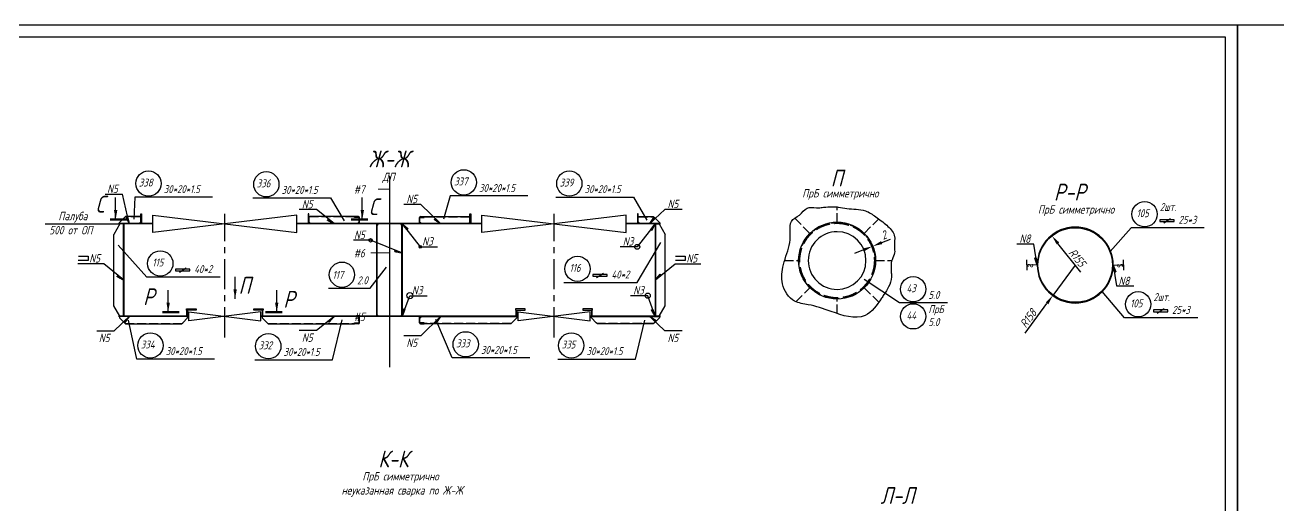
# Model space of a CAD drawing. Header units: millimetres. Extents: x 76485 to 135355, y 12764 to 18704.
# Drawn here: x 113490 to 118704, y 16709 to 18704 of the extents above; entities that cross this region are included whole.
import ezdxf
from ezdxf.enums import TextEntityAlignment as Align

# ---------------------------------------------------------------- set-up
doc = ezdxf.new("R2010")
doc.units = ezdxf.units.MM
doc.header["$PDSIZE"] = -1
for name, pattern in [('CENTER', [2, 1.25, -0.25, 0.25, -0.25]), ('Dashed', [10, 7.5, -2.5]), ('Short_dashed', [5, 3.75, -1.25])]:
    doc.linetypes.add(name, pattern=pattern)
doc.layers.add('-1', color=7, linetype='Continuous')
doc.layers.add('20-DIMENTION', color=81, linetype='Continuous', lineweight=30)
doc.styles.get("Standard").update_dxf_attribs({"font": 'ГОСТ тип А наклонный.ttf'})
doc.styles.add('Standard3.5', font='simplex.shx', dxfattribs={"width": 0.7, "height": 3.5})
doc.styles.add('ГОСТ', font='ГОСТ тип А.ttf', dxfattribs={"oblique": 15})
doc.dimstyles.new('dim10', dxfattribs={"dimscale": 0.4, "dimtxt": 87.5, "dimasz": 100, "dimexe": 30, "dimexo": 0, "dimgap": 20, "dimtad": 1, "dimdec": 0, "dimdsep": 46, "dimtxsty": 'Standard', "dimcen": 5, "dimadec": 0, "dimazin": 0, "dimtfac": 1, "dimtdec": 0, "dimtmove": 0, "dimatfit": 3, "dimfxl": 1, "dimtolj": 1, "dimtzin": 0, "dimarcsym": 0})
doc.dimstyles.get("Standard").update_dxf_attribs({"dimtxt": 0.18, "dimasz": 0.18, "dimexe": 0.18, "dimexo": 0.0625, "dimgap": 0.09, "dimtad": 0, "dimtih": 1, "dimtoh": 1, "dimdec": 4, "dimzin": 0, "dimdsep": 46, "dimtxsty": 'Standard', "dimcen": 0.09, "dimadec": 0, "dimazin": 0, "dimtfac": 1, "dimtdec": 4, "dimtofl": 0, "dimtmove": 0, "dimatfit": 3, "dimfxl": 1, "dimtolj": 1, "dimtzin": 0, "dimarcsym": 0})

# ---------------------------------------------------------------- blocks, each defined once
blk = doc.blocks.new('A$C65DE2539')
at = {"color": 7}
for points in [[(0, 0), (8410, 0), (8410, 5940), (0, 5940)], [(200, 50), (8360, 50), (8360, 5890), (200, 5890)]]:
    blk.add_lwpolyline(points, close=True, dxfattribs=at)
blk = doc.blocks.new('sech')
at = {"color": 7, "lineweight": 60, "ltscale": 20}
blk.add_line((45636, -51323), (45810, -51323), dxfattribs=at)
at = {"color": 7, "lineweight": 30, "ltscale": 20}
blk.add_line((45694, -51323), (45694, -51551), dxfattribs=at)
at = {"color": 7}
blk.add_lwpolyline([(45694, -51323, 0, 35, 0), (45694, -51421, 28.6, 28.6, 0)], format="xyseb", dxfattribs=at)
blk = doc.blocks.new('*D38')
at = {"color": 0, "lineweight": -2, "transparency": 16777216}
for p, q in [((117015.9, 17784.1), (117017.8, 17784.9)), ((117015.9, 17784.1), (117020.4, 17773)), ((117017.8, 17784.9), (117022.3, 17773.7)), ((117054.9, 17799.8), (117092, 17814.7)), ((116978.8, 17769.2), (116941.7, 17754.3))]:
    blk.add_line(p, q, dxfattribs=at)
at = {"color": 0, "transparency": 16777216}
for points in [[(116976.3, 17775.4), (116981.3, 17763), (117015.9, 17784.1)], [(117052.4, 17806), (117057.4, 17793.6), (117017.8, 17784.9)]]:
    blk.add_solid(points, dxfattribs=at)
at = {"layer": 'Defpoints', "color": 0, "transparency": 16777216}
for p in [(117015.9, 17784.1), (117017.8, 17784.9), (117017.8, 17784.9)]:
    blk.add_point(p, dxfattribs=at)
at = {"color": 0, "transparency": 16777216, "insert": (117064, 17830.9), "char_height": 35, "attachment_point": 5, "rotation": 21.9031}
blk.add_mtext('\\A1;2', dxfattribs=at)
blk = doc.blocks.new('A$C19EF63D3')
at = {"color": 7, "lineweight": 30, "ltscale": 20}
blk.add_line((0, 0), (0, 91.1), dxfattribs=at)
at = {"color": 7}
blk.add_lwpolyline([(0, 0, 0, 14, 0), (0, 39, 11.5, 11.5, 0)], format="xyseb", dxfattribs=at)
blk = doc.blocks.new('s1')
at = {"layer": '20-DIMENTION', "color": 2}
for p, q in [((-1, 389), (-200, 388)), ((0, 0), (-2, 389)), ((-1, 389), (197, 390))]:
    blk.add_line(p, q, dxfattribs=at)
for points in [[(-200, 388, 0, 40, 0), (-65, 388, 40, 40, 0)], [(0, 0, 0, 40, 0), (0, 135, 40, 40, 0)], [(197, 390, 0, 40, 0), (62, 389, 40, 40, 0)]]:
    blk.add_lwpolyline(points, format="xyseb", dxfattribs=at)
at = {"layer": '20-DIMENTION', "color": 2, "style": 'Standard3.5', "width": 0.8}
blk.add_text('s', height=300, rotation=359.6928, dxfattribs=at).set_placement((-62, 157))
blk = doc.blocks.new('_weld')
at = {"color": 0, "linetype": 'ByBlock'}
for p, q in [((-1.5, 0), (-1.5, 0)), ((-1.5, -0.05), (-1.45, 0)), ((-1.5, -0.09), (-1.41, 0)), ((-1.5, -0.14), (-1.36, 0)), ((-1.5, -0.18), (-1.32, 0)), ((-1.5, -0.22), (-1.28, 0)), ((-1.5, -0.27), (-1.23, 0)), ((-1.43, -0.29), (-1.14, 0)), ((-1.37, -0.27), (-1.1, 0)), ((-1.31, -0.26), (-1.05, 0)), ((-1.26, -0.25), (-1.01, 0)), ((-1.2, -0.24), (-0.96, 0)), ((-1.14, -0.23), (-0.92, 0)), ((-1.09, -0.22), (-0.87, 0)), ((-1.03, -0.21), (-0.83, 0)), ((-0.92, -0.18), (-0.74, 0)), ((-0.86, -0.17), (-0.69, 0)), ((-0.81, -0.16), (-0.65, 0)), ((-0.67, -0.13), (-0.81, 0)), ((-0.63, -0.13), (-0.76, 0)), ((-0.75, -0.15), (-0.6, 0)), ((-0.7, -0.14), (-0.56, 0)), ((-0.64, -0.13), (-0.51, 0)), ((-0.58, -0.12), (-0.47, 0)), ((-0.53, -0.11), (-0.42, 0)), ((-0.41, -0.08), (-0.49, 0)), ((-0.37, -0.07), (-0.45, 0)), ((-0.33, -0.07), (-0.4, 0)), ((-0.36, -0.07), (-0.29, 0)), ((-0.3, -0.06), (-0.24, 0)), ((-0.25, -0.05), (-0.2, 0)), ((-0.19, -0.04), (-0.15, 0)), ((-0.15, -0.03), (-0.18, 0)), ((-0.13, -0.03), (-0.11, 0)), ((-0.11, -0.02), (-0.13, 0)), ((-0.07, -0.01), (-0.09, 0)), ((-0.08, -0.02), (-0.06, 0)), ((-0.04, -0.01), (-0.04, 0)), ((-0.02, 0), (-0.02, 0)), ((-1.27, -0.25), (-1.5, -0.02)), ((-1.31, -0.26), (-1.5, -0.07)), ((-1.34, -0.27), (-1.5, -0.11)), ((-1.38, -0.28), (-1.5, -0.16)), ((-1.42, -0.28), (-1.5, -0.2)), ((-1.46, -0.29), (-1.5, -0.25)), ((-1.49, -0.3), (-1.5, -0.29)), ((-1.48, -0.3), (-1.19, 0)), ((-1.23, -0.25), (-1.48, 0)), ((-1.2, -0.24), (-1.43, 0)), ((-1.16, -0.23), (-1.39, 0)), ((-1.12, -0.22), (-1.34, 0)), ((-1.08, -0.22), (-1.3, 0)), ((-1.05, -0.21), (-1.25, 0)), ((-1.01, -0.2), (-1.21, 0)), ((-0.97, -0.19), (-1.16, 0)), ((-0.93, -0.19), (-1.12, 0)), ((-0.9, -0.18), (-1.07, 0)), ((-0.86, -0.17), (-1.03, 0)), ((-0.82, -0.16), (-0.99, 0)), ((-0.98, -0.2), (-0.78, 0)), ((-0.78, -0.16), (-0.94, 0)), ((-0.75, -0.15), (-0.9, 0)), ((-0.71, -0.14), (-0.85, 0)), ((-0.6, -0.12), (-0.72, 0)), ((-0.56, -0.11), (-0.67, 0)), ((-0.52, -0.1), (-0.63, 0)), ((-0.48, -0.1), (-0.58, 0)), ((-0.45, -0.09), (-0.54, 0)), ((-0.47, -0.09), (-0.38, 0)), ((-0.42, -0.08), (-0.33, 0)), ((-0.3, -0.06), (-0.36, 0)), ((-0.26, -0.05), (-0.31, 0)), ((-0.22, -0.04), (-0.27, 0)), ((-0.18, -0.04), (-0.22, 0))]:
    blk.add_line(p, q, dxfattribs=at)
at = {"color": 0, "linetype": 'ByBlock', "flags": 128}
blk.add_lwpolyline([(-1.5, 0), (0, 0), (-1.5, -0.3)], close=True, dxfattribs=at)
blk = doc.blocks.new('*D179')
at = {"color": 0, "lineweight": -2, "transparency": 16777216}
for p, q in [((117860.3, 17706.7), (117766.5, 17579.5)), ((117651.8, 17423.9), (117742.8, 17547.3))]:
    blk.add_line(p, q, dxfattribs=at)
at = {"color": 0, "transparency": 16777216}
blk.add_solid([(117737.4, 17551.3), (117748.2, 17543.4), (117766.5, 17579.5)], dxfattribs=at)
at = {"layer": 'Defpoints', "color": 0, "transparency": 16777216}
for p in [(117860.3, 17706.7), (117766.5, 17579.5)]:
    blk.add_point(p, dxfattribs=at)
at = {"color": 0, "transparency": 16777216, "insert": (117664.9, 17484.6), "char_height": 35, "attachment_point": 5, "rotation": 53.6045}
blk.add_mtext('\\A1;R158', dxfattribs=at)
blk = doc.blocks.new('*D180')
at = {"color": 0, "lineweight": -2, "transparency": 16777216}
blk.add_line((117884.1, 17676.9), (117788.4, 17796.5), dxfattribs=at)
blk.add_arc((117860.3, 17706.7), 155, 89.9999, 133.0985, dxfattribs=at)
at = {"color": 0, "transparency": 16777216}
blk.add_solid([(117793.6, 17800.7), (117783.2, 17792.3), (117763.5, 17827.7)], dxfattribs=at)
at = {"layer": 'Defpoints', "color": 0, "transparency": 16777216}
for p in [(117763.5, 17827.7), (117860.3, 17706.7)]:
    blk.add_point(p, dxfattribs=at)
at = {"color": 0, "transparency": 16777216, "insert": (117868.7, 17737), "char_height": 35, "attachment_point": 5, "rotation": 308.6627}
blk.add_mtext('\\A1;R155', dxfattribs=at)

msp = doc.modelspace()

# ---------------------------------------------------------------- linework, layer by layer
at = {"layer": '-1', "color": 1, "lineweight": 0}
for p, q in [((115006.8, 18022.3), (114959.9, 18022.3)), ((115006.8, 17757.3), (114928.6, 17757.3)), ((115006.8, 17492.3), (114959.9, 17492.3))]:
    msp.add_line(p, q, dxfattribs=at)
at = {"color": 1}
msp.add_line((115006.8, 18077.1), (115006.8, 17281.4), dxfattribs=at)
at = {"color": 1, "linetype": 'Dashed', "ltscale": 5}
for p, q in [((116869.4, 17885.2), (116869.4, 17947.9)), ((116693.2, 17901.3), (116756.2, 17838.3)), ((116982.5, 17838.3), (117042.5, 17898.3)), ((116650.8, 17725.2), (116709.4, 17725.2)), ((117029.4, 17725.2), (117097.1, 17725.2)), ((116698.2, 17554), (116756.2, 17612)), ((116982.5, 17612), (117042.7, 17551.8)), ((116869.4, 17504.8), (116869.4, 17565.2))]:
    msp.add_line(p, q, dxfattribs=at)
at = {"color": 1, "linetype": 'Short_dashed', "ltscale": 10}
for p, q in [((113968.7, 17907.4), (113907.3, 17907.4)), ((114861.8, 17907.4), (114674.8, 17907.4)), ((115151.8, 17907.4), (115338.7, 17907.4)), ((116044.8, 17907.4), (116106.2, 17907.4)), ((113907.3, 17463.8), (114143.2, 17463.8)), ((114500.3, 17463.8), (114861.8, 17463.8)), ((115513.2, 17463.8), (115151.8, 17463.8)), ((116106.2, 17463.8), (115870.3, 17463.8))]:
    msp.add_line(p, q, dxfattribs=at)
at = {"color": 1, "ltscale": 25}
for p, q in [((113971.8, 17878.8), (113971.8, 17904.3)), ((118272.5, 17894.5), (118212.4, 17894.5)), ((118212.4, 17894.5), (118212.4, 17887)), ((118212.4, 17887), (118272.5, 17887)), ((118228.3, 17881.4), (118256.5, 17900.2)), ((118272.5, 17887), (118272.5, 17894.5)), ((113859.8, 17537.1), (113859.8, 17834)), ((113899.8, 17877.3), (113899.8, 17493.8)), ((116113.8, 17877.3), (116113.8, 17493.8)), ((116153.8, 17537.1), (116153.8, 17834)), ((114176.7, 17689.6), (114116.6, 17689.6)), ((114116.6, 17689.6), (114116.6, 17682.1)), ((114116.6, 17682.1), (114176.7, 17682.1)), ((114132.6, 17676.5), (114160.8, 17695.3)), ((114176.7, 17682.1), (114176.7, 17689.6)), ((115912.8, 17667.3), (115852.7, 17667.3)), ((115852.7, 17667.3), (115852.7, 17659.8)), ((115852.7, 17659.8), (115912.8, 17659.8)), ((115868.7, 17654.1), (115896.9, 17672.9)), ((115912.8, 17659.8), (115912.8, 17667.3)), ((118245.7, 17519.8), (118185.6, 17519.8)), ((118185.6, 17519.8), (118185.6, 17512.3)), ((118201.5, 17506.7), (118229.7, 17525.4)), ((118245.7, 17512.3), (118245.7, 17519.8)), ((114861.8, 17466.8), (114880.3, 17466.8)), ((115151.8, 17466.8), (115133.3, 17466.8)), ((118185.6, 17512.3), (118245.7, 17512.3))]:
    msp.add_line(p, q, dxfattribs=at)
at = {"color": 1, "linetype": 'CENTER', "ltscale": 100}
for p, q in [((114321.8, 17405.7), (114321.8, 17919.2)), ((115691.8, 17405.7), (115691.8, 17919.2))]:
    msp.add_line(p, q, dxfattribs=at)
at = {"color": 3, "ltscale": 25}
for p, q in [((114671.8, 17904.3), (114671.8, 17878.8)), ((114880.3, 17904.3), (114861.8, 17904.3)), ((114880.3, 17878.8), (114880.3, 17904.4)), ((114880.3, 17878.8), (114880.3, 17904.3)), ((114881.8, 17878.8), (114881.8, 17904.4)), ((115131.8, 17878.8), (115131.8, 17904.4)), ((115133.3, 17878.8), (115133.3, 17904.4)), ((115133.3, 17878.8), (115133.3, 17904.3)), ((115133.3, 17904.3), (115151.8, 17904.3)), ((115341.8, 17904.3), (115341.8, 17878.8)), ((116041.8, 17878.8), (116041.8, 17904.3)), ((114021.8, 17878.8), (113878.7, 17878.8)), ((114021.8, 17877.3), (113878.7, 17877.3)), ((113883.8, 17878.8), (113971.8, 17878.8)), ((115391.8, 17878.8), (114621.8, 17878.8)), ((115391.8, 17877.3), (114621.8, 17877.3)), ((114671.8, 17878.8), (114880.3, 17878.8)), ((115058.8, 17877.3), (114954.8, 17877.3)), ((114954.8, 17877.3), (114954.8, 17493.8)), ((115058.8, 17493.8), (115058.8, 17877.3)), ((115341.8, 17878.8), (115133.3, 17878.8)), ((116134.8, 17878.8), (115991.8, 17878.8)), ((116134.8, 17877.3), (115991.8, 17877.3)), ((116129.8, 17878.8), (116041.8, 17878.8)), ((114171.8, 17493.8), (113878.7, 17493.8)), ((114171.8, 17492.3), (113878.7, 17492.3)), ((114166.8, 17492.3), (113883.8, 17492.3)), ((115541.8, 17493.8), (114471.8, 17493.8)), ((115541.8, 17492.3), (114471.8, 17492.3)), ((114880.3, 17492.3), (114476.8, 17492.3)), ((114880.3, 17466.8), (114880.3, 17492.3)), ((114880.3, 17466.8), (114880.3, 17492.3)), ((114881.8, 17466.8), (114881.8, 17492.3)), ((114954.8, 17493.8), (115058.8, 17493.8)), ((115131.8, 17466.8), (115131.8, 17492.3)), ((115133.3, 17466.8), (115133.3, 17492.3)), ((115133.3, 17492.3), (115536.8, 17492.3)), ((115133.3, 17466.8), (115133.3, 17492.3)), ((116134.8, 17493.8), (115841.8, 17493.8)), ((116134.8, 17492.3), (115841.8, 17492.3)), ((115846.8, 17492.3), (116129.8, 17492.3))]:
    msp.add_line(p, q, dxfattribs=at)
at = {"linetype": 'Continuous'}
for points in [[(113823.8, 18001.1), (113895.5, 18001.1)], [(114702.7, 17937.1), (114631, 17937.1)], [(115137.5, 17958.6), (115065.9, 17958.6)], [(116224.3, 17938.1), (116152.6, 17938.1)], [(114928.3, 17809.4), (114856.7, 17809.4)], [(115135, 17782.3), (115206.7, 17782.3)], [(116037.9, 17782.3), (115966.2, 17782.3)], [(117688.4, 17793.6), (117616.7, 17793.6)], [(113818, 17711.8), (113710.6, 17711.8)], [(116195.5, 17711.8), (116302.9, 17711.8)], [(115091.5, 17579.2), (115163.2, 17579.2)], [(116081.4, 17579.2), (116009.7, 17579.2)], [(118032.2, 17619.8), (118103.9, 17619.8)], [(113789.2, 17433.1), (113860.9, 17433.1)], [(114702.7, 17434.1), (114631, 17434.1)], [(116224.3, 17433.1), (116152.6, 17433.1)], [(115137.5, 17412.5), (115065.9, 17412.5)]]:
    msp.add_lwpolyline(points, dxfattribs=at)
at = {"color": 1, "ltscale": 25}
for points in [[(114270.9, 17989.1), (113947.7, 17989.1), (113943.2, 17896.9)], [(115582.8, 17994), (115259.6, 17994), (115231.1, 17896.8)], [(115698.8, 17989.1), (116022, 17989.1), (116078.3, 17892.9)], [(114438.1, 17985.9), (114761.4, 17985.9), (114817.6, 17889.7)], [(113904.3, 17904.3), (113883.8, 17883.8), (113883.8, 17878.8)], [(113971.8, 17904.3), (113967.2, 17908.9), (113908.8, 17908.9), (113904.3, 17904.3)], [(114861.8, 17904.3), (114861.8, 17908.9), (114676.3, 17908.9), (114671.8, 17904.3)], [(114877.3, 17908.9), (114861.8, 17908.9), (114861.8, 17907.4), (114877.3, 17907.4)], [(115136.3, 17908.9), (115151.7, 17908.9), (115151.7, 17907.4), (115136.3, 17907.4)], [(115151.8, 17904.3), (115151.8, 17908.9), (115337.2, 17908.9), (115341.8, 17904.3)], [(116041.8, 17904.3), (116046.3, 17908.9), (116104.7, 17908.9), (116109.3, 17904.3)], [(113899.8, 17877.3), (113884.8, 17877.3), (113859.8, 17834)], [(116113.8, 17877.3), (116128.8, 17877.3), (116153.8, 17834)], [(118397.5, 17861.5), (118092.6, 17861.6), (118006.1, 17762.3)], [(114301.8, 17656.8), (113996.9, 17656.8), (113877.5, 17789.7)], [(115732.9, 17634.4), (116037.9, 17634.3), (116136.4, 17800.9)], [(114752.7, 17610), (114927, 17610), (114994.8, 17697.8)], [(117329.4, 17549.6), (117129.6, 17549.6), (116982.3, 17646.2)], [(118370.7, 17486.8), (118065.8, 17486.9), (117972.3, 17597)], [(113899.8, 17493.8), (113884.8, 17493.8), (113859.8, 17537.1)], [(116113.8, 17493.8), (116128.8, 17493.8), (116153.8, 17537.1)], [(113883.8, 17492.3), (113883.8, 17487.3), (113904.3, 17466.8)], [(113904.3, 17466.8), (113908.8, 17462.3), (114141.7, 17462.3), (114146.3, 17466.8)], [(114279, 17315.7), (113955.8, 17315.7), (113921.5, 17477.9)], [(114146.3, 17466.8), (114166.8, 17487.3), (114166.8, 17492.3)], [(114446.2, 17312.5), (114769.5, 17312.5), (114810.5, 17478.2)], [(114476.8, 17492.3), (114476.8, 17487.3), (114497.3, 17466.8)], [(114497.3, 17466.8), (114501.8, 17462.3), (114861.8, 17462.3), (114861.8, 17466.8)], [(115516.3, 17466.8), (115511.7, 17462.3), (115151.8, 17462.3), (115151.8, 17466.8)], [(115590.9, 17320.6), (115267.7, 17320.6), (115199.7, 17479.6)], [(115536.8, 17492.3), (115536.8, 17487.3), (115516.3, 17466.8)], [(115706.9, 17315.7), (116030.1, 17315.7), (116069, 17477.6)], [(115867.3, 17466.8), (115846.8, 17487.3), (115846.8, 17492.3)], [(116109.3, 17466.8), (116104.7, 17462.3), (115871.8, 17462.3), (115867.3, 17466.8)], [(116129.8, 17492.3), (116129.8, 17487.3), (116109.3, 17466.8)], [(114877.3, 17462.3), (114861.8, 17462.3), (114861.8, 17463.8), (114877.3, 17463.8)], [(115136.3, 17462.3), (115151.7, 17462.3), (115151.7, 17463.8), (115136.3, 17463.8)]]:
    msp.add_lwpolyline(points, dxfattribs=at)
at = {"color": 6, "ltscale": 25}
for points in [[(113971.8, 17878.8), (113971.8, 17918.8), (113974.8, 17918.8), (113974.8, 17878.8)], [(114671.8, 17878.8), (114671.8, 17918.8), (114668.8, 17918.8), (114668.8, 17878.8)], [(115341.8, 17878.8), (115341.8, 17918.8), (115344.8, 17918.8), (115344.8, 17878.8)], [(116041.8, 17878.8), (116041.8, 17918.8), (116038.8, 17918.8), (116038.8, 17878.8)], [(114163.8, 17493.8), (114163.8, 17518.8), (114166.8, 17518.8), (114166.8, 17493.8)], [(114163.8, 17493.8), (114163.8, 17518.8), (114166.8, 17518.8), (114166.8, 17493.8)], [(114479.8, 17493.8), (114479.8, 17518.8), (114476.8, 17518.8), (114476.8, 17493.8)], [(114479.8, 17493.8), (114479.8, 17518.8), (114476.8, 17518.8), (114476.8, 17493.8)], [(115533.8, 17493.8), (115533.8, 17518.8), (115536.8, 17518.8), (115536.8, 17493.8)], [(115533.8, 17493.8), (115533.8, 17518.8), (115536.8, 17518.8), (115536.8, 17493.8)], [(115849.8, 17493.8), (115849.8, 17518.8), (115846.8, 17518.8), (115846.8, 17493.8)], [(115849.8, 17493.8), (115849.8, 17518.8), (115846.8, 17518.8), (115846.8, 17493.8)]]:
    msp.add_lwpolyline(points, dxfattribs=at)
for points in [[(114621.8, 17841.9), (114621.8, 17914.2), (114021.8, 17841.9), (114021.8, 17914.2)], [(115391.8, 17841.9), (115391.8, 17914.2), (115991.8, 17841.9), (115991.8, 17914.2)], [(114471.8, 17474.4), (114471.8, 17511.7), (114171.8, 17474.4), (114171.8, 17511.7)], [(115541.8, 17474.4), (115541.8, 17511.7), (115841.8, 17474.4), (115841.8, 17511.7)]]:
    msp.add_lwpolyline(points, close=True)
at = {"color": 3, "ltscale": 25}
msp.add_lwpolyline([(116109.3, 17904.3), (116129.8, 17883.8), (116129.8, 17878.8)], dxfattribs=at)
for points in [[(116709.4, 17725.2, -0.414215), (116869.4, 17885.2, -0.414213), (117029.4, 17725.2, -0.414213)], [(116989.4, 17725.2, 0.414212), (116869.4, 17845.2, 0.414215), (116749.4, 17725.2, 0.414215), (116869.4, 17605.2, 0.414212), (116989.4, 17725.2, 0.414212)], [(117705.3, 17706.7, -0.414213), (117860.3, 17861.7, -0.414214), (118015.3, 17706.7), (118018.3, 17706.7, 0.414214), (117860.3, 17864.7, 0.414213), (117702.3, 17706.7), (117705.3, 17706.7)], [(117029.4, 17725.2, -0.414213), (116869.4, 17565.2, -0.414215), (116709.4, 17725.2, -0.414215)], [(118018.3, 17706.7), (118015.3, 17706.7, -0.414214), (117860.3, 17551.7, -0.414213), (117705.3, 17706.7), (117702.3, 17706.7, 0.414213), (117860.3, 17548.7, 0.414214), (118018.3, 17706.7)]]:
    msp.add_lwpolyline(points, format="xyb", dxfattribs=at)
for points in [[(113574.5, 17877.3), (113878.7, 17877.3)], [(113712.6, 17743.7), (113752.8, 17743.7), (113752.8, 17725.2), (113711.5, 17725.2)], [(116197.5, 17743.7), (116237.7, 17743.7), (116237.7, 17725.2), (116196.4, 17725.2)]]:
    msp.add_lwpolyline(points)
at = {"color": 4, "ltscale": 25}
for points in [[(113901, 17877.3), (113901, 17493.3), (113899.4, 17493.3), (113899.4, 17877.3)], [(114953.2, 17877.3), (114953.2, 17493.3), (114954.7, 17493.3), (114954.7, 17877.3)], [(115060.3, 17877.3), (115060.3, 17493.3), (115058.8, 17493.3), (115058.8, 17877.3)], [(116112.6, 17877.3), (116112.6, 17493.3), (116114.1, 17493.3), (116114.1, 17877.3)]]:
    msp.add_lwpolyline(points, dxfattribs=at)
at = {"color": 3, "ltscale": 25}
for points in [[(114161.8, 17523.8), (114201.8, 17523.8), (114201.8, 17518.8), (114161.8, 17518.8)], [(114441.8, 17523.8), (114481.8, 17523.8), (114481.8, 17518.8), (114441.8, 17518.8)], [(115571.8, 17523.8), (115531.8, 17523.8), (115531.8, 17518.8), (115571.8, 17518.8)], [(115851.8, 17523.8), (115811.8, 17523.8), (115811.8, 17518.8), (115851.8, 17518.8)]]:
    msp.add_lwpolyline(points, close=True, dxfattribs=at)
at = {"color": 1, "ltscale": 25}
for centre in [(114004.1, 18045.5), (114494.5, 18042.3), (115315.9, 18050.3), (115755.2, 18045.5), (118149, 17918), (114053.2, 17713.1), (115789.3, 17690.8), (114809, 17666.4), (117186, 17605.9), (118122.2, 17543.3), (117186, 17493.2), (114012.2, 17372.1), (114502.6, 17368.9), (115324, 17376.9), (115763.3, 17372.1)]:
    msp.add_circle(centre, 52.6, dxfattribs=at)
at = {"color": 6, "linetype": 'Dashed', "ltscale": 8}
for radius in [158, 155]:
    msp.add_circle((116869.4, 17725.2), radius, dxfattribs=at)
for centre, radius in [((114928.3, 17809.4), 7.08), ((115135, 17782.3), 5.27), ((116037.9, 17782.3), 10.3), ((115091.5, 17579.2), 12.7), ((116081.4, 17579.2), 10.7)]:
    msp.add_circle(centre, radius)
at = {"color": 1, "ltscale": 25}
msp.add_arc((113971.8, 17878.8), 5, 90.005, 180.0125, dxfattribs=at)
at = {"color": 3, "ltscale": 25}
for centre, radius, start, end in [((114671.8, 17878.8), 5, 0.0025, 89.9975), ((114880.3, 17878.8), 5, 90.0025, 179.9975), ((114877.3, 17904.4), 4.5, 359.9977, 89.9975), ((114877.3, 17904.4), 3, 359.9973, 89.9954), ((115136.3, 17904.4), 4.5, 90.0025, 180.0024), ((115136.3, 17904.4), 3, 90.0046, 180.0027), ((115133.3, 17878.8), 5, 0.0025, 89.9975), ((115341.8, 17878.8), 5, 90.0025, 179.9975), ((116041.8, 17878.8), 5, 359.9875, 89.995), ((114954.8, 17877.3), 5, 270.0025, 359.9975), ((115058.8, 17877.3), 5, 180.0025, 269.9975), ((114880.3, 17492.3), 5, 180.0031, 270.0013), ((114877.3, 17466.8), 4.5, 270.0025, 0.0023), ((114877.3, 17466.8), 3, 270.0046, 0.0027), ((114954.8, 17493.8), 5, 0.0025, 89.9975), ((115058.8, 17493.8), 5, 90.0025, 179.9975), ((115136.3, 17466.8), 4.5, 179.9976, 269.9975), ((115133.3, 17492.3), 5, 269.9987, 359.9969), ((115136.3, 17466.8), 3, 179.9973, 269.9954)]:
    msp.add_arc(centre, radius, start, end, dxfattribs=at)
msp.add_spline([(116783.7, 17943.8), (116744.2, 17942.9), (116712.5, 17914.6), (116679.2, 17888), (116674.2, 17848.1), (116672.5, 17799.8), (116645.9, 17708.2), (116642.5, 17628.3), (116692.5, 17556.7), (116749.2, 17541.7), (116844.1, 17513.4), (116985.7, 17496.8), (117054.1, 17568.4), (117064.1, 17583.4), (117083.8, 17615.8), (117095.6, 17656.9), (117095, 17673.9), (117098.2, 17728.8), (117108.7, 17757.5), (117108, 17779.7), (117107.2, 17830.7), (117076, 17871.8), (117030.2, 17907.1), (116987.1, 17931.9), (116910, 17941.7), (116874, 17947.6), (116855.7, 17948.2), (116823, 17947.6), (116802.8, 17945.6), (116793.4, 17944.3), (116783.7, 17943.8)], degree=3)

# ---------------------------------------------------------------- block references
for name, p in [('A$C65DE2539', (110125.3, 12764.4)), ('A$C65DE2539', (118535.3, 12764.4)), ('A$C19EF63D3', (114364.5, 17566.5))]:
    msp.add_blockref(name, p)
at = {"linetype": 'Continuous', "rotation": 180.0000295039765}
for p, xscale, yscale, zscale in [((95589.8, -2633.5), -0.4000000000000002, 0.4000000000000001, 0.4), ((133171.3, -2633.5), 0.4000000000000002, 0.4000000000000002, 0.4000000000000002), ((95808.3, -3018.5), -0.4000000000000002, 0.4000000000000001, 0.4), ((132815.3, -3018.5), 0.4000000000000002, 0.4000000000000002, 0.4000000000000002)]:
    msp.add_blockref('sech', p, dxfattribs=dict(at, xscale=xscale, yscale=yscale, zscale=zscale))
at = {"color": 5, "linetype": 'Continuous', "yscale": 0.110236220472143, "zscale": 0.110236220472143}
for p, xscale, rotation in [((117702.3, 17706.7), -0.110236220472143, 90), ((118018.3, 17706.7), 0.110236220472143, 270)]:
    msp.add_blockref('s1', p, dxfattribs=dict(at, xscale=xscale, rotation=rotation))

# ---------------------------------------------------------------- texts
at = {"layer": '-1', "color": 1, "lineweight": 0, "style": 'ГОСТ', "oblique": 15}
for s, p in [('#7', (114858.1, 18003.5)), ('#6', (114858.1, 17738.5)), ('#5', (114858.1, 17473.5))]:
    msp.add_text(s, height=35, dxfattribs=at).set_placement(p)
at = {"color": 7, "style": 'ГОСТ', "oblique": 15}
for s, p in [('Ж-Ж', (114920.4, 18112.6)), ('П', (116842.8, 18032.9)), ('Р-Р', (117771.6, 17974.6)), ('С', (113784, 17924.7)), ('С', (114921.1, 17914.1)), ('П', (114379.1, 17587.1)), ('Р', (113981.8, 17539.7)), ('Р', (114565.1, 17529.1)), ('К-К', (114960.6, 16865.2)), ('Л-Л', (117049.8, 16713.1))]:
    msp.add_text(s, height=70, dxfattribs=at).set_placement(p)
for s, p in [('ДП', (115003, 18055.4)), ('ПрБ симметрично', (116882.9, 17987.4)), ('ПрБ симметрично', (117863.7, 17920.2)), ('Палуба', (113689.5, 17892.8)), ('500 от ОП', (113680.9, 17834.1)), ('ПрБ симметрично', (115052.7, 16810.7)), ('неуказанная сварка по Ж-Ж', (115060.2, 16752.1))]:
    msp.add_text(s, height=35, dxfattribs=at).set_placement(p, align=Align.CENTER)
for p in [(113831.8, 17995.6), (116242.4, 17706.4)]:
    msp.add_text('N5', height=35, rotation=360, dxfattribs=at).set_placement(p, align=Align.BOTTOM_LEFT)
at = {"color": 1, "ltscale": 25, "style": 'ГОСТ', "oblique": 15}
for s, p in [('338', (113963.9, 18033)), ('30*20*1.5', (114067.5, 18005.6)), ('336', (114454.4, 18029.7)), ('337', (115275.8, 18037.8)), ('30*20*1.5', (115379.3, 18010.4)), ('339', (115715, 18033)), ('30*20*1.5', (115818.6, 18005.6)), ('30*20*1.5', (114557.9, 18002.4)), ('105', (118115.6, 17905.5)), ('25*3', (118290, 17878.1)), ('115', (114019.8, 17700.6)), ('40*2', (114194.2, 17673.2)), ('117', (114769.5, 17648.9)), ('116', (115755.9, 17678.2)), ('40*2', (115930.3, 17650.8)), ('2.0', (114872.4, 17626.5)), ('43', (117158.1, 17593.4)), ('5.0', (117249.4, 17566)), ('105', (118088.8, 17530.8)), ('25*3', (118263.2, 17503.4)), ('44', (117158.1, 17480.7)), ('5.0', (117249.4, 17453.3)), ('334', (113972, 17359.5)), ('30*20*1.5', (114075.6, 17332.1)), ('332', (114462.5, 17356.3)), ('30*20*1.5', (114566, 17328.9)), ('333', (115283.9, 17364.4)), ('30*20*1.5', (115387.4, 17337)), ('335', (115723.1, 17359.5)), ('30*20*1.5', (115826.7, 17332.1))]:
    msp.add_text(s, height=33, dxfattribs=at).set_placement(p)
at = {"color": 7, "style": 'ГОСТ', "oblique": 15}
for s, p in [('N5', (115077.1, 17953.2)), ('N5', (114642.2, 17931.6)), ('N5', (116163.8, 17932.6)), ('N5', (114859.3, 17804)), ('N8', (117627.9, 17788.2)), ('N3', (115143, 17776.9)), ('N3', (115977.4, 17776.9)), ('N5', (113757.5, 17706.4)), ('N8', (118040.2, 17612.4)), ('N3', (115099.5, 17573.8)), ('N3', (116020.9, 17573.8)), ('N5', (113797.2, 17375.5)), ('N5', (114642.2, 17376.5)), ('N5', (116163.8, 17375.5)), ('N5', (115077.1, 17355))]:
    msp.add_text(s, height=35, dxfattribs=at).set_placement(p, align=Align.BOTTOM_LEFT)
at = {"color": 7, "ltscale": 25, "style": 'ГОСТ', "oblique": 15}
for p in [(118212.4, 17931.5), (118185.6, 17556.8)]:
    msp.add_text('2шт.', height=33, dxfattribs=at).set_placement(p)
at = {"color": 6, "ltscale": 25, "style": 'ГОСТ', "oblique": 15}
msp.add_text('ПрБ', height=33, dxfattribs=at).set_placement((117249.4, 17506.7))

# ---------------------------------------------------------------- dimensions: what is measured, and where the dimension line sits
dim = msp.add_linear_dim(base=(117017.8, 17784.9), p1=(117015.9, 17784.1), p2=(117017.8, 17784.9), angle=21.9031, dimstyle='dim10', override={"dimtmove": 1})
dim.commit()
dim.dimension.update_dxf_attribs({"geometry": '*D38', "text_midpoint": (117073.5, 17807.2), "dimtype": 161})
dim = msp.add_radius_dim(center=(117860.3, 17706.7), mpoint=(117763.5, 17827.7), dimstyle='dim10', override={"dimarcsym": 1})
dim.commit()
dim.dimension.update_dxf_attribs({"geometry": '*D180', "text_midpoint": (117848.8, 17721.1), "dimtype": 164})
dim = msp.add_radius_dim(center=(117860.3, 17706.7), mpoint=(117766.5, 17579.5), dimstyle='dim10', override={"dimarcsym": 1})
dim.commit()
dim.dimension.update_dxf_attribs({"geometry": '*D179', "text_midpoint": (117664.9, 17484.6)})

# ---------------------------------------------------------------- leaders
at = {"linetype": 'Continuous'}
for points in [[(113923.9, 17878.8), (113895.5, 18001.1)], [(114776, 17878.8), (114702.7, 17937.1)], [(115219.6, 17878.8), (115137.5, 17958.6)], [(116089.6, 17878.8), (116152.6, 17938.1)], [(115060.3, 17877.3), (115135, 17782.3)], [(116112.6, 17877.3), (116037.9, 17782.3)], [(115058.8, 17757.3), (114928.3, 17809.4)], [(117702.3, 17706.7), (117688.4, 17793.6)], [(113900, 17644.6), (113818, 17711.8)], [(116113.5, 17644.6), (116195.5, 17711.8)], [(118018.3, 17706.7), (118032.2, 17619.8)], [(115060.3, 17493.8), (115091.5, 17579.2)], [(116112.6, 17493.8), (116081.4, 17579.2)], [(113923.9, 17492.3), (113860.9, 17433.1)], [(114776, 17492.3), (114702.7, 17434.1)], [(115219.6, 17492.3), (115137.5, 17412.5)], [(116089.6, 17492.3), (116152.6, 17433.1)]]:
    msp.add_leader(points, dimstyle='Standard', override={"dimscale": 10, "dimasz": 2, "dimclrd": 256, "dimldrblk": '_weld'}, dxfattribs=at)

doc.saveas('drawing.dxf')
